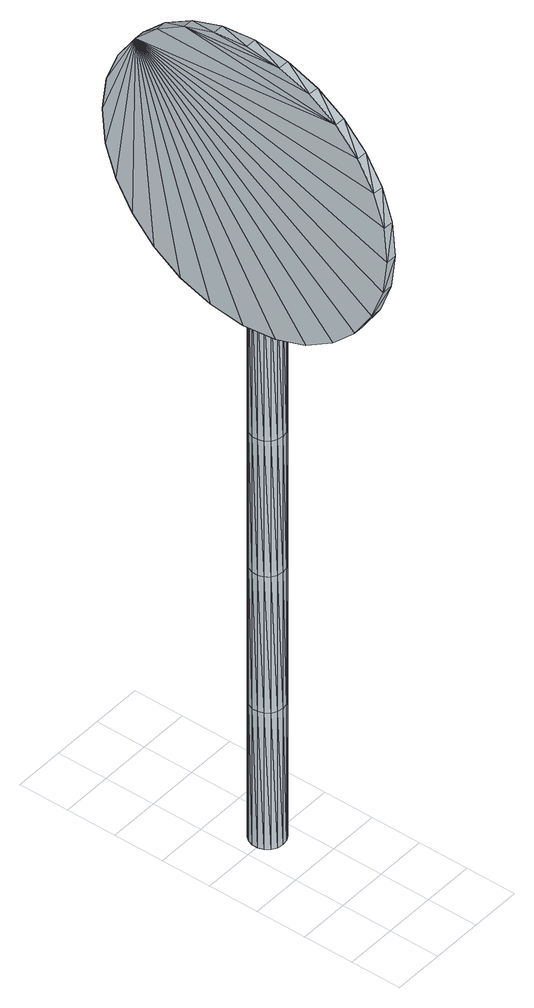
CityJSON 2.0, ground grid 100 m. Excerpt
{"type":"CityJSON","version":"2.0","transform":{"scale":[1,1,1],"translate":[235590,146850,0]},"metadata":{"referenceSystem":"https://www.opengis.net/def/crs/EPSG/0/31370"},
"CityObjects":{
"object1":{"type":"GenericCityObject","attributes":{"cluster":69,"mean_distance_to_centroid":0.203,"new_centroid_x":235537.61,"new_centroid_y":147233.48,"mean_distance_to_camera":7.12,"H1":0,"H2":0,"Z_final":111.81,"cluster2":-1,"proj_x":235536.58,"proj_y":147237.78,"id_line":52556,"bearing_l":76.47,"distance":4.43,"orientation":"right","G_obj":76.47},"geometry":[{"type":"MultiSurface","lod":"2","boundaries":[[[0,1,2]],[[2,1,3]],[[3,1,4]],[[4,1,5]],[[5,1,6]],[[1,7,6]],[[1,8,7]],[[1,9,8]],[[1,10,9]],[[1,11,10]],[[1,12,11]],[[1,13,12]],[[1,14,13]],[[15,14,1]],[[16,15,1]],[[17,16,1]],[[18,17,1]],[[0,18,1]],[[19,20,0]],[[19,0,2]],[[21,19,2]],[[21,2,3]],[[21,3,22]],[[22,3,4]],[[22,4,23]],[[23,4,5]],[[23,5,24]],[[24,5,6]],[[24,6,25]],[[25,6,7]],[[25,7,26]],[[26,7,8]],[[26,8,27]],[[8,9,27]],[[27,9,28]],[[9,10,28]],[[10,29,28]],[[10,11,29]],[[11,30,29]],[[11,12,30]],[[30,12,31]],[[31,12,13]],[[31,13,32]],[[32,13,14]],[[32,14,33]],[[33,14,15]],[[33,15,34]],[[34,15,16]],[[34,16,35]],[[35,16,17]],[[36,35,17]],[[18,36,17]],[[20,36,18]],[[20,18,0]],[[37,38,20]],[[37,20,19]],[[39,37,19]],[[21,39,19]],[[39,21,40]],[[40,21,22]],[[40,22,41]],[[41,22,23]],[[41,23,42]],[[42,23,24]],[[42,24,43]],[[43,24,25]],[[43,25,44]],[[44,25,26]],[[26,45,44]],[[26,27,45]],[[27,46,45]],[[27,28,46]],[[28,47,46]],[[28,29,47]],[[47,29,48]],[[29,30,48]],[[48,30,49]],[[49,30,31]],[[49,31,50]],[[50,31,32]],[[50,32,51]],[[51,32,33]],[[51,33,52]],[[52,33,34]],[[52,34,53]],[[53,34,35]],[[54,53,35]],[[54,35,36]],[[38,54,36]],[[38,36,20]],[[55,56,38]],[[55,38,37]],[[57,55,37]],[[57,37,39]],[[57,39,58]],[[58,39,40]],[[58,40,59]],[[59,40,41]],[[59,41,60]],[[60,41,42]],[[60,42,61]],[[61,42,43]],[[61,43,62]],[[62,43,44]],[[44,63,62]],[[44,45,63]],[[45,64,63]],[[45,46,64]],[[46,65,64]],[[46,47,65]],[[47,66,65]],[[47,48,66]],[[66,48,67]],[[67,48,49]],[[67,49,68]],[[68,49,50]],[[68,50,69]],[[69,50,51]],[[69,51,70]],[[70,51,52]],[[70,52,71]],[[71,52,53]],[[72,71,53]],[[72,53,54]],[[56,72,54]],[[56,54,38]],[[73,74,56]],[[73,56,55]],[[75,73,55]],[[75,55,57]],[[75,57,76]],[[76,57,58]],[[76,58,77]],[[77,58,59]],[[77,59,78]],[[78,59,60]],[[78,60,79]],[[79,60,61]],[[79,61,80]],[[80,61,62]],[[62,81,80]],[[62,63,81]],[[63,82,81]],[[63,64,82]],[[64,83,82]],[[64,65,83]],[[65,84,83]],[[65,66,84]],[[84,66,85]],[[85,66,67]],[[85,67,86]],[[86,67,68]],[[86,68,87]],[[87,68,69]],[[87,69,88]],[[88,69,70]],[[88,70,89]],[[89,70,71]],[[90,89,71]],[[90,71,72]],[[74,90,72]],[[74,72,56]],[[91,92,74]],[[91,74,73]],[[93,91,73]],[[93,73,75]],[[93,75,94]],[[94,75,76]],[[94,76,95]],[[95,76,77]],[[95,77,96]],[[96,77,78]],[[96,78,97]],[[97,78,79]],[[97,79,98]],[[98,79,80]],[[80,99,98]],[[80,81,99]],[[81,100,99]],[[81,82,100]],[[82,101,100]],[[82,83,101]],[[83,102,101]],[[83,84,102]],[[102,84,103]],[[103,84,85]],[[103,85,104]],[[104,85,86]],[[104,86,105]],[[105,86,87]],[[105,87,106]],[[106,87,88]],[[106,88,107]],[[107,88,89]],[[108,107,89]],[[108,89,90]],[[92,108,90]],[[92,90,74]],[[92,91,109]],[[91,93,109]],[[93,94,109]],[[94,95,109]],[[95,96,109]],[[109,96,97]],[[109,97,98]],[[109,98,99]],[[109,99,100]],[[109,100,101]],[[109,101,102]],[[109,102,103]],[[109,103,104]],[[105,109,104]],[[106,109,105]],[[107,109,106]],[[108,109,107]],[[92,109,108]],[[110,111,112]],[[113,112,114]],[[115,112,113]],[[116,112,115]],[[117,112,116]],[[118,112,117]],[[119,112,118]],[[120,112,119]],[[121,112,120]],[[122,112,121]],[[122,123,112]],[[123,110,112]],[[111,124,112]],[[124,125,112]],[[125,126,112]],[[126,127,112]],[[127,128,112]],[[128,129,112]],[[129,130,112]],[[130,131,112]],[[112,131,132]],[[131,133,132]],[[131,134,133]],[[133,134,135]],[[133,135,136]],[[135,137,136]],[[133,136,138]],[[136,139,138]],[[136,137,139]],[[137,140,139]],[[137,135,140]],[[135,141,140]],[[135,134,141]],[[134,142,141]],[[134,131,142]],[[131,143,142]],[[131,130,143]],[[143,130,144]],[[144,130,129]],[[144,129,145]],[[145,129,128]],[[145,128,146]],[[146,127,147]],[[147,127,126]],[[147,126,148]],[[148,126,125]],[[148,125,149]],[[149,125,124]],[[150,149,124]],[[150,124,111]],[[151,150,111]],[[151,111,110]],[[152,151,110]],[[152,110,123]],[[146,128,127]],[[153,123,122]],[[154,153,122]],[[154,122,121]],[[155,154,121]],[[155,121,120]],[[156,155,120]],[[156,120,119]],[[157,156,119]],[[157,119,118]],[[157,118,158]],[[158,118,117]],[[158,117,159]],[[153,152,123]],[[159,117,116]],[[159,116,160]],[[160,116,115]],[[160,115,161]],[[161,115,113]],[[161,113,162]],[[162,113,114]],[[162,114,163]],[[163,114,112]],[[163,112,164]],[[164,112,132]],[[132,165,164]],[[132,133,165]],[[133,138,165]],[[138,139,140]],[[161,162,163]],[[160,161,163]],[[159,160,163]],[[158,159,163]],[[157,158,163]],[[156,157,163]],[[155,156,163]],[[154,155,163]],[[153,154,163]],[[153,163,152]],[[152,163,151]],[[151,163,150]],[[150,163,149]],[[149,163,148]],[[148,163,147]],[[147,163,146]],[[146,163,145]],[[145,163,144]],[[144,163,143]],[[143,163,142]],[[163,164,142]],[[142,164,165]],[[142,165,141]],[[165,140,141]],[[165,138,140]],[[166,167,168]],[[168,167,169]],[[170,168,169]],[[170,169,171]],[[170,171,172]],[[172,171,173]],[[172,173,174]],[[174,173,175]],[[174,175,176]],[[176,175,177]],[[176,177,178]],[[178,177,179]],[[178,179,180]],[[180,179,181]],[[180,181,182]],[[182,181,183]],[[182,183,184]],[[184,183,185]],[[184,185,186]],[[186,185,187]],[[186,187,188]],[[188,187,189]],[[188,189,190]],[[190,189,191]],[[192,190,191]],[[192,191,193]],[[194,192,193]],[[194,193,195]],[[196,194,195]],[[196,195,197]],[[198,196,197]],[[198,197,199]],[[200,198,199]],[[200,199,201]],[[202,200,201]],[[202,201,203]],[[204,202,203]],[[204,203,205]],[[206,204,205]],[[206,205,207]],[[208,206,207]],[[208,207,209]],[[210,208,209]],[[210,209,211]],[[212,210,211]],[[212,211,213]],[[214,212,213]],[[214,213,215]],[[216,214,215]],[[216,215,217]],[[216,217,218]],[[218,217,219]],[[218,219,220]],[[220,219,221]],[[220,221,222]],[[222,221,223]],[[222,223,224]],[[224,223,225]],[[224,225,226]],[[226,225,227]],[[226,227,228]],[[228,227,229]],[[228,229,230]],[[230,229,231]],[[230,231,232]],[[232,231,233]],[[232,233,234]],[[234,233,235]],[[234,235,236]],[[236,235,237]],[[236,237,238]],[[238,237,239]],[[240,238,239]],[[240,239,241]],[[240,241,242]],[[242,241,243]],[[243,244,242]],[[243,245,244]],[[244,245,246]],[[246,245,247]],[[246,247,248]],[[248,247,249]],[[248,249,250]],[[250,249,251]],[[250,251,252]],[[252,251,253]],[[252,253,254]],[[254,253,255]],[[254,255,256]],[[256,255,257]],[[256,257,258]],[[258,257,259]],[[258,259,260]],[[260,259,261]],[[260,261,262]],[[262,261,263]],[[262,263,264]],[[264,263,265]],[[264,265,266]],[[266,265,267]],[[266,267,268]],[[268,267,269]],[[269,270,268]],[[269,271,270]],[[271,272,270]],[[271,273,272]],[[273,274,272]],[[273,275,274]],[[275,276,274]],[[275,277,276]],[[277,278,276]],[[277,279,278]],[[279,280,278]],[[279,281,280]],[[281,282,280]],[[281,283,282]],[[283,284,282]],[[283,285,284]],[[285,286,284]],[[285,287,286]],[[287,288,286]],[[287,289,288]],[[289,290,288]],[[289,291,290]],[[290,291,292]],[[292,291,293]],[[292,293,294]],[[294,293,295]],[[294,295,296]],[[296,295,297]],[[296,297,298]],[[298,297,299]],[[298,299,300]],[[300,299,301]],[[300,301,302]],[[302,301,303]],[[302,303,304]],[[304,303,305]],[[304,305,306]],[[306,305,307]],[[306,307,308]],[[308,307,309]],[[308,309,310]],[[310,309,311]],[[310,311,312]],[[312,311,313]],[[313,166,312]],[[313,167,166]],[[169,167,313]],[[169,313,171]],[[171,313,311]],[[173,171,311]],[[173,311,309]],[[175,173,309]],[[175,309,307]],[[177,175,307]],[[177,307,305]],[[179,177,305]],[[179,305,303]],[[181,179,303]],[[181,303,301]],[[183,181,301]],[[183,301,299]],[[183,299,297]],[[185,183,297]],[[185,297,295]],[[187,185,295]],[[187,295,293]],[[189,187,293]],[[189,293,291]],[[189,291,289]],[[189,289,287]],[[191,189,287]],[[191,287,285]],[[193,191,285]],[[195,193,285]],[[195,285,283]],[[197,195,283]],[[199,197,283]],[[201,199,283]],[[201,283,281]],[[203,201,281]],[[205,203,281]],[[205,281,279]],[[205,279,207]],[[207,279,209]],[[209,279,277]],[[209,277,211]],[[211,277,275]],[[211,275,213]],[[213,275,273]],[[213,273,215]],[[215,273,271]],[[215,271,217]],[[217,271,219]],[[219,271,269]],[[219,269,221]],[[221,269,223]],[[223,269,267]],[[223,267,225]],[[225,267,265]],[[225,265,227]],[[227,265,263]],[[227,263,229]],[[229,263,261]],[[229,261,231]],[[231,261,259]],[[231,259,257]],[[231,257,233]],[[233,257,255]],[[233,255,235]],[[235,255,253]],[[235,253,237]],[[253,251,237]],[[237,251,249]],[[237,249,239]],[[249,247,239]],[[239,247,245]],[[239,245,241]],[[241,245,243]],[[240,242,244]],[[168,312,166]],[[170,312,168]],[[170,310,312]],[[172,310,170]],[[172,308,310]],[[174,308,172]],[[174,306,308]],[[176,306,174]],[[176,304,306]],[[178,304,176]],[[178,302,304]],[[180,302,178]],[[180,300,302]],[[182,300,180]],[[182,298,300]],[[182,296,298]],[[184,296,182]],[[184,294,296]],[[186,294,184]],[[186,292,294]],[[188,292,186]],[[188,290,292]],[[188,288,290]],[[188,286,288]],[[190,286,188]],[[190,284,286]],[[192,284,190]],[[194,284,192]],[[194,282,284]],[[196,282,194]],[[198,282,196]],[[200,282,198]],[[200,280,282]],[[202,280,200]],[[204,280,202]],[[204,278,280]],[[204,206,278]],[[206,208,278]],[[208,276,278]],[[208,210,276]],[[210,274,276]],[[210,212,274]],[[212,272,274]],[[212,214,272]],[[214,270,272]],[[214,216,270]],[[216,218,270]],[[218,268,270]],[[218,220,268]],[[220,222,268]],[[222,266,268]],[[222,224,266]],[[224,264,266]],[[224,226,264]],[[226,262,264]],[[226,228,262]],[[228,260,262]],[[228,230,260]],[[230,258,260]],[[230,256,258]],[[230,232,256]],[[232,254,256]],[[232,234,254]],[[234,252,254]],[[234,236,252]],[[252,236,250]],[[236,248,250]],[[236,238,248]],[[248,238,246]],[[238,244,246]],[[238,240,244]],[[314,315,316]],[[316,315,317]],[[318,316,317]],[[318,317,319]],[[318,319,320]],[[320,319,321]],[[320,321,322]],[[322,321,323]],[[322,323,324]],[[324,323,325]],[[324,325,326]],[[326,325,327]],[[326,327,328]],[[328,327,329]],[[328,329,330]],[[330,329,331]],[[330,331,332]],[[332,331,333]],[[332,333,334]],[[334,333,335]],[[334,335,336]],[[336,335,337]],[[336,337,338]],[[338,337,339]],[[340,338,339]],[[340,339,341]],[[342,340,341]],[[342,341,343]],[[344,342,343]],[[344,343,345]],[[346,344,345]],[[346,345,347]],[[348,346,347]],[[348,347,349]],[[350,348,349]],[[350,349,351]],[[352,350,351]],[[352,351,353]],[[354,352,353]],[[354,353,355]],[[356,354,355]],[[356,355,357]],[[358,356,357]],[[358,357,359]],[[360,358,359]],[[360,359,361]],[[362,360,361]],[[362,361,363]],[[364,362,363]],[[364,363,365]],[[364,365,366]],[[366,365,367]],[[366,367,368]],[[368,367,369]],[[368,369,370]],[[370,369,371]],[[370,371,372]],[[372,371,373]],[[372,373,374]],[[374,373,375]],[[374,375,376]],[[376,375,377]],[[376,377,378]],[[378,377,379]],[[378,379,380]],[[380,379,381]],[[380,381,382]],[[382,381,383]],[[382,383,384]],[[384,383,385]],[[384,385,386]],[[386,385,387]],[[388,386,387]],[[388,387,389]],[[388,389,390]],[[390,389,391]],[[391,392,390]],[[391,393,392]],[[392,393,394]],[[394,393,395]],[[394,395,396]],[[396,395,397]],[[396,397,398]],[[398,397,399]],[[398,399,400]],[[400,399,401]],[[400,401,402]],[[402,401,403]],[[402,403,404]],[[404,403,405]],[[404,405,406]],[[406,405,407]],[[406,407,408]],[[408,407,409]],[[408,409,410]],[[410,409,411]],[[410,411,412]],[[412,411,413]],[[412,413,414]],[[414,413,415]],[[414,415,416]],[[416,415,417]],[[417,418,416]],[[417,419,418]],[[419,420,418]],[[419,421,420]],[[421,422,420]],[[421,423,422]],[[423,424,422]],[[423,425,424]],[[425,426,424]],[[425,427,426]],[[427,428,426]],[[427,429,428]],[[429,430,428]],[[429,431,430]],[[431,432,430]],[[431,433,432]],[[433,434,432]],[[433,435,434]],[[435,436,434]],[[435,437,436]],[[437,438,436]],[[437,439,438]],[[438,439,440]],[[440,439,441]],[[440,441,442]],[[442,441,443]],[[442,443,444]],[[444,443,445]],[[444,445,446]],[[446,445,447]],[[446,447,448]],[[448,447,449]],[[448,449,450]],[[450,449,451]],[[450,451,452]],[[452,451,453]],[[452,453,454]],[[454,453,455]],[[454,455,456]],[[456,455,457]],[[456,457,458]],[[458,457,459]],[[458,459,460]],[[460,459,461]],[[461,314,460]],[[461,315,314]],[[317,315,461]],[[317,461,319]],[[319,461,459]],[[321,319,459]],[[321,459,457]],[[323,321,457]],[[323,457,455]],[[325,323,455]],[[325,455,453]],[[327,325,453]],[[327,453,451]],[[329,327,451]],[[329,451,449]],[[331,329,449]],[[331,449,447]],[[331,447,445]],[[333,331,445]],[[333,445,443]],[[335,333,443]],[[335,443,441]],[[337,335,441]],[[337,441,439]],[[337,439,437]],[[337,437,435]],[[339,337,435]],[[339,435,433]],[[341,339,433]],[[343,341,433]],[[343,433,431]],[[345,343,431]],[[347,345,431]],[[349,347,431]],[[349,431,429]],[[351,349,429]],[[353,351,429]],[[353,429,427]],[[353,427,355]],[[355,427,357]],[[357,427,425]],[[357,425,359]],[[359,425,423]],[[359,423,361]],[[361,423,421]],[[361,421,363]],[[363,421,419]],[[363,419,365]],[[365,419,367]],[[367,419,417]],[[367,417,369]],[[369,417,371]],[[371,417,415]],[[371,415,373]],[[373,415,413]],[[373,413,375]],[[375,413,411]],[[375,411,377]],[[377,411,409]],[[377,409,379]],[[379,409,407]],[[379,407,405]],[[379,405,381]],[[381,405,403]],[[381,403,383]],[[383,403,401]],[[383,401,385]],[[401,399,385]],[[385,399,397]],[[385,397,387]],[[397,395,387]],[[387,395,393]],[[387,393,389]],[[389,393,391]],[[388,390,392]],[[316,460,314]],[[318,460,316]],[[318,458,460]],[[320,458,318]],[[320,456,458]],[[322,456,320]],[[322,454,456]],[[324,454,322]],[[324,452,454]],[[326,452,324]],[[326,450,452]],[[328,450,326]],[[328,448,450]],[[330,448,328]],[[330,446,448]],[[330,444,446]],[[332,444,330]],[[332,442,444]],[[334,442,332]],[[334,440,442]],[[336,440,334]],[[336,438,440]],[[336,436,438]],[[336,434,436]],[[338,434,336]],[[338,432,434]],[[340,432,338]],[[342,432,340]],[[342,430,432]],[[344,430,342]],[[346,430,344]],[[348,430,346]],[[348,428,430]],[[350,428,348]],[[352,428,350]],[[352,426,428]],[[352,354,426]],[[354,356,426]],[[356,424,426]],[[356,358,424]],[[358,422,424]],[[358,360,422]],[[360,420,422]],[[360,362,420]],[[362,418,420]],[[362,364,418]],[[364,366,418]],[[366,416,418]],[[366,368,416]],[[368,370,416]],[[370,414,416]],[[370,372,414]],[[372,412,414]],[[372,374,412]],[[374,410,412]],[[374,376,410]],[[376,408,410]],[[376,378,408]],[[378,406,408]],[[378,404,406]],[[378,380,404]],[[380,402,404]],[[380,382,402]],[[382,400,402]],[[382,384,400]],[[400,384,398]],[[384,396,398]],[[384,386,396]],[[396,386,394]],[[386,392,394]],[[386,388,392]]]}]}
},
"vertices":[
[57,338,2],[57,304,2],[68,336,2],[78,330,2],[86,321,2],[90,310,2],[90,299,2],[86,288,2],[78,279,2],[68,273,2],[57,271,2],[45,273,2],[35,279,2],[28,288,2],[24,299,2],[24,310,2],[28,321,2],[35,330,2],[45,336,2],[68,336,300],[57,338,300],[78,330,300],[86,321,300],[90,310,300],[90,299,300],[86,288,300],[78,279,300],[68,273,300],[57,271,300],[45,273,300],[35,279,300],[28,288,300],[24,299,300],[24,310,300],[28,321,300],[35,330,300],[45,336,300],[68,336,598],[57,338,598],[78,330,598],[86,321,598],[90,310,598],[90,299,598],[86,288,598],[78,279,598],[68,273,598],[57,271,598],[45,273,598],[35,279,598],[28,288,598],[24,299,598],[24,310,598],[28,321,598],[35,330,598],[45,336,598],[68,336,895],[57,338,895],[78,330,895],[86,321,895],[90,310,895],[90,299,895],[86,288,895],[78,279,895],[68,273,895],[57,271,895],[45,273,895],[35,279,895],[28,288,895],[24,299,895],[24,310,895],[28,321,895],[35,330,895],[45,336,895],[68,336,1193],[57,338,1193],[78,330,1193],[86,321,1193],[90,310,1193],[90,299,1193],[86,288,1193],[78,279,1193],[68,273,1193],[57,271,1193],[45,273,1193],[35,279,1193],[28,288,1193],[24,299,1193],[24,310,1193],[28,321,1193],[35,330,1193],[45,336,1193],[68,336,1491],[57,338,1491],[78,330,1491],[86,321,1491],[90,310,1491],[90,299,1491],[86,288,1491],[78,279,1491],[68,273,1491],[57,271,1491],[45,273,1491],[35,279,1491],[28,288,1491],[24,299,1491],[24,310,1491],[28,321,1491],[35,330,1491],[45,336,1491],[57,304,1491],[21,178,1185],[22,122,1221],[31,546,1645],[29,605,1525],[30,582,1589],[28,613,1456],[26,605,1387],[25,582,1324],[24,546,1268],[23,499,1221],[22,443,1185],[22,380,1162],[21,311,1154],[21,242,1162],[22,75,1268],[23,39,1324],[24,17,1387],[25,9,1456],[27,17,1525],[28,39,1589],[29,75,1645],[30,122,1692],[31,499,1692],[32,443,1727],[31,178,1727],[31,241,1750],[32,380,1750],[32,311,1758],[11,380,1750],[11,311,1758],[10,242,1750],[10,178,1728],[9,122,1692],[8,75,1645],[7,40,1589],[6,17,1526],[4,9,1457],[3,17,1387],[2,40,1324],[1,75,1268],[1,122,1221],[0,178,1185],[0,242,1163],[0,311,1155],[1,380,1163],[1,443,1185],[2,500,1221],[3,546,1268],[4,582,1324],[5,605,1387],[7,613,1457],[8,605,1526],[9,582,1589],[10,546,1645],[10,499,1692],[11,443,1728],[14,415,1304],[14,415,1265],[47,414,1304],[47,414,1265],[47,395,1304],[47,395,1265],[69,387,1304],[69,387,1265],[72,385,1304],[72,385,1265],[76,384,1304],[76,384,1265],[79,382,1304],[79,382,1265],[83,380,1304],[83,380,1265],[86,378,1304],[86,378,1265],[89,376,1304],[89,376,1265],[92,374,1304],[92,374,1265],[102,366,1304],[102,366,1265],[105,364,1304],[105,364,1265],[107,361,1304],[107,361,1265],[109,359,1304],[109,359,1265],[111,355,1304],[111,355,1265],[112,352,1304],[112,352,1265],[113,348,1304],[113,348,1265],[113,345,1304],[113,345,1265],[112,310,1304],[112,310,1265],[110,291,1304],[110,291,1265],[109,286,1304],[109,286,1265],[107,281,1304],[107,281,1265],[105,277,1304],[105,277,1265],[102,273,1304],[102,273,1265],[99,269,1304],[99,269,1265],[95,265,1304],[95,265,1265],[91,263,1304],[91,263,1265],[91,262,1304],[91,262,1265],[86,260,1304],[86,260,1265],[81,258,1304],[81,258,1265],[77,256,1304],[77,256,1265],[72,254,1304],[72,254,1265],[66,253,1304],[66,253,1265],[61,253,1304],[61,253,1265],[56,252,1304],[56,252,1265],[44,252,1304],[44,252,1265],[42,227,1304],[42,227,1265],[13,226,1304],[13,226,1265],[14,257,1304],[14,257,1265],[34,271,1304],[34,271,1265],[50,270,1304],[50,270,1265],[54,270,1304],[54,270,1265],[57,270,1304],[57,270,1265],[60,271,1304],[60,271,1265],[64,271,1304],[64,271,1265],[67,272,1304],[67,272,1265],[70,272,1304],[70,272,1265],[74,273,1304],[74,273,1265],[77,274,1304],[77,274,1265],[79,276,1304],[79,276,1265],[81,278,1304],[81,278,1265],[83,280,1304],[83,280,1265],[85,283,1304],[85,283,1265],[86,286,1304],[86,286,1265],[86,289,1304],[86,289,1265],[89,308,1304],[89,308,1265],[88,345,1304],[88,345,1265],[88,347,1304],[88,347,1265],[87,349,1304],[87,349,1265],[87,351,1304],[87,351,1265],[85,353,1304],[85,353,1265],[84,355,1304],[84,355,1265],[82,357,1304],[82,357,1265],[80,358,1304],[80,358,1265],[78,359,1304],[78,359,1265],[76,360,1304],[76,360,1265],[74,361,1304],[74,361,1265],[71,362,1304],[71,362,1265],[69,363,1304],[69,363,1265],[66,363,1304],[66,363,1265],[64,364,1304],[64,364,1265],[43,368,1304],[43,368,1265],[19,381,1304],[19,381,1265],[22,415,1473],[22,415,1434],[55,414,1473],[55,414,1434],[55,395,1473],[55,395,1434],[77,387,1473],[77,387,1434],[81,385,1473],[81,385,1434],[84,384,1473],[84,384,1434],[87,382,1473],[87,382,1434],[91,380,1473],[91,380,1434],[94,378,1473],[94,378,1434],[97,376,1473],[97,376,1434],[100,374,1473],[100,374,1434],[110,366,1473],[110,366,1434],[113,364,1473],[113,364,1434],[115,361,1473],[115,361,1434],[117,359,1473],[117,359,1434],[119,355,1473],[119,355,1434],[120,352,1473],[120,352,1434],[121,348,1473],[121,348,1434],[121,345,1473],[121,345,1434],[120,310,1473],[120,310,1434],[118,291,1473],[118,291,1434],[117,286,1473],[117,286,1434],[115,281,1473],[115,281,1434],[113,277,1473],[113,277,1434],[110,273,1473],[110,273,1434],[107,269,1473],[107,269,1434],[103,265,1473],[103,265,1434],[99,263,1473],[99,263,1434],[99,262,1473],[99,262,1434],[94,260,1473],[94,260,1434],[90,258,1473],[90,258,1434],[85,256,1473],[85,256,1434],[80,254,1473],[80,254,1434],[74,253,1473],[74,253,1434],[69,253,1473],[69,253,1434],[64,252,1473],[64,252,1434],[52,252,1473],[52,252,1434],[50,227,1473],[50,227,1434],[21,226,1473],[21,226,1434],[22,257,1473],[22,257,1434],[42,271,1473],[42,271,1434],[58,270,1473],[58,270,1434],[62,270,1473],[62,270,1434],[65,270,1473],[65,270,1434],[68,271,1473],[68,271,1434],[72,271,1473],[72,271,1434],[75,272,1473],[75,272,1434],[78,272,1473],[78,272,1434],[82,273,1473],[82,273,1434],[85,274,1473],[85,274,1434],[87,276,1473],[87,276,1434],[89,278,1473],[89,278,1434],[91,280,1473],[91,280,1434],[93,283,1473],[93,283,1434],[94,286,1473],[94,286,1434],[95,289,1473],[95,289,1434],[97,308,1473],[97,308,1434],[96,345,1473],[96,345,1434],[96,347,1473],[96,347,1434],[95,349,1473],[95,349,1434],[95,351,1473],[95,351,1434],[93,353,1473],[93,353,1434],[92,355,1473],[92,355,1434],[90,357,1473],[90,357,1434],[88,358,1473],[88,358,1434],[86,359,1473],[86,359,1434],[84,360,1473],[84,360,1434],[82,361,1473],[82,361,1434],[79,362,1473],[79,362,1434],[77,363,1473],[77,363,1434],[74,363,1473],[74,363,1434],[72,364,1473],[72,364,1434],[51,368,1473],[51,368,1434],[27,381,1473],[27,381,1434]
]}
